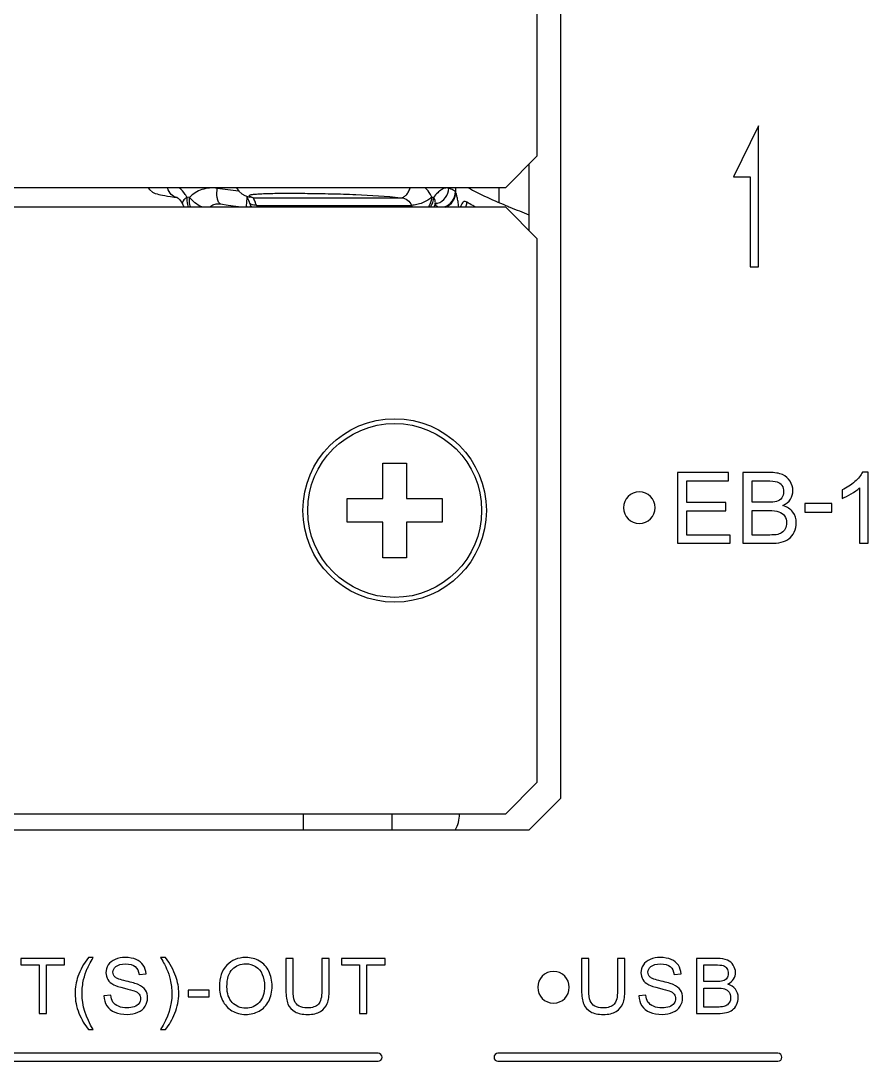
# Model space of a CAD drawing. Header units: millimetres. Extents: x 4086 to 8318, y 123 to 1549.
# Drawn here: x 7231.77 to 7258.56, y 1008.35 to 1041.25 of the extents above; entities that cross this region are included whole.
import ezdxf

# ---------------------------------------------------------------- set-up
doc = ezdxf.new("R2010")
doc.units = ezdxf.units.MM
for name, color, linetype in [('00_COMPONENTS', 7, 'Continuous'), ('20_ALL_FEATURES', 7, 'Continuous'), ('layer 3', 7, 'Continuous')]:
    doc.layers.add(name, color=color, linetype=linetype)

msp = doc.modelspace()

# ---------------------------------------------------------------- linework, layer by layer
at = {"layer": '00_COMPONENTS', "color": 7, "linetype": 'Continuous'}
for p, q in [((7243.218, 1027.264), (7243.968, 1027.264)), ((7243.218, 1026.139), (7243.218, 1027.264)), ((7243.968, 1027.264), (7243.968, 1026.139)), ((7242.093, 1026.139), (7243.218, 1026.139)), ((7242.093, 1025.389), (7242.093, 1026.139)), ((7243.968, 1026.139), (7245.093, 1026.139)), ((7245.093, 1026.139), (7245.093, 1025.389)), ((7243.218, 1025.389), (7242.093, 1025.389)), ((7243.218, 1024.264), (7243.218, 1025.389)), ((7245.093, 1025.389), (7243.968, 1025.389)), ((7243.968, 1025.389), (7243.968, 1024.264)), ((7243.968, 1024.264), (7243.218, 1024.264))]:
    msp.add_line(p, q, dxfattribs=at)
msp.add_circle((7243.593, 1025.764), 2.75, dxfattribs=at)
at = {"layer": '20_ALL_FEATURES', "color": 7, "linetype": 'Continuous'}
for p, q in [((7248.843, 1016.664), (7248.843, 1094.264)), ((7248.093, 1054.164), (7248.093, 1036.964)), ((7248.093, 1036.964), (7247.093, 1035.964)), ((7247.843, 1034.614), (7247.843, 1036.714)), ((7247.093, 1035.964), (7154.593, 1035.964)), ((7245.512, 1035.964), (7245.512, 1035.838)), ((7246.886, 1035.964), (7246.886, 1035.503)), ((7236.714, 1035.657), (7236.716, 1035.656)), ((7236.716, 1035.656), (7236.744, 1035.639)), ((7236.721, 1035.655), (7236.721, 1035.655)), ((7237.107, 1035.66), (7237.027, 1035.67)), ((7238.907, 1035.706), (7238.932, 1035.664)), ((7239, 1035.672), (7238.999, 1035.673)), ((7239.122, 1035.652), (7239, 1035.672)), ((7239.122, 1035.652), (7243.792, 1035.652)), ((7154.593, 1035.364), (7247.093, 1035.364)), ((7239.222, 1035.412), (7244.129, 1035.412)), ((7247.093, 1035.364), (7248.093, 1034.364)), ((7248.093, 1034.364), (7248.093, 1017.164)), ((7248.093, 1017.164), (7247.093, 1016.164)), ((7247.843, 1015.664), (7248.843, 1016.664)), ((7247.093, 1016.164), (7154.593, 1016.164)), ((7240.716, 1015.664), (7240.716, 1016.164)), ((7243.516, 1015.664), (7243.516, 1016.164)), ((7153.843, 1015.664), (7247.843, 1015.664))]:
    msp.add_line(p, q, dxfattribs=at)
for points in [[(7235.804, 1035.964), (7235.843, 1035.911), (7235.941, 1035.834), (7236.022, 1035.792), (7236.083, 1035.771), (7236.136, 1035.757), (7236.191, 1035.744), (7236.253, 1035.732), (7236.324, 1035.719), (7236.408, 1035.705), (7236.507, 1035.688), (7236.625, 1035.67), (7236.714, 1035.656)], [(7238.59, 1035.964), (7238.663, 1035.861), (7238.76, 1035.779), (7238.852, 1035.728)], [(7236.744, 1035.639), (7236.795, 1035.593), (7236.854, 1035.514), (7236.885, 1035.456)], [(7238.852, 1035.728), (7238.938, 1035.693), (7239, 1035.672)], [(7238.932, 1035.664), (7238.971, 1035.576), (7238.991, 1035.519)], [(7238.029, 1035.462), (7238.071, 1035.46), (7238.089, 1035.457)], [(7238.089, 1035.457), (7238.333, 1035.423), (7238.659, 1035.378), (7238.761, 1035.364)], [(7244.859, 1035.408), (7244.905, 1035.475), (7244.924, 1035.496)]]:
    msp.add_lwpolyline(points, dxfattribs=at)
msp.add_circle((7243.593, 1025.764), 2.9, dxfattribs=at)
for centre, radius, start, end in [((7258.871, 1207.734), 173.047, 263.06797, 263.29098), ((7236.769, 1035.972), 0.32, 260.2315, 261.374), ((7243.7, 1028.89), 6.863, 80.5397, 81.0563), ((7244.201, 1035.704), 0.629, 341.7213, 355.9926), ((7237.338, 1035.671), 0.502, 205.3487, 217.8667), ((7240.059, 1035.402), 1.022, 178.8192, 180.0122), ((7239.791, 1035.608), 0.602, 198.9937, 204.3183), ((7244.698, 1035.608), 0.602, 198.9937, 204.3183), ((7244.258, 1035.678), 0.565, 326.1814, 326.8316), ((7244.232, 1035.694), 0.597, 326.9099, 341.6998), ((7244.427, 1035.66), 0.499, 323.2156, 329.7363), ((7244.626, 1034.947), 0.536, 61.7909, 62.8341), ((7244.811, 1035.918), 0.461, 281.5143, 284.6371), ((7244.811, 1035.917), 0.46, 284.6372, 286.9903), ((7256.285, 1057.362), 23.794, 247.3122, 247.6504), ((7258.022, 1061.606), 28.38, 247.6649, 248.9723), ((7244.643, 1016.164), 1, 329.6397, 0)]:
    msp.add_arc(centre, radius, start, end, dxfattribs=at)
for points, knots in [([(7236.715, 1035.657), (7236.647, 1035.668), (7236.507, 1035.746), (7236.436, 1035.885), (7236.415, 1035.962)], [0, 0, 0, 0, 0.463615, 1, 1, 1, 1]), ([(7237.027, 1035.67), (7237.011, 1035.7), (7236.943, 1035.81), (7236.855, 1035.908), (7236.782, 1035.969)], [0, 0, 0, 0, 0.263534, 1, 1, 1, 1]), ([(7237.986, 1035.952), (7237.825, 1035.972), (7237.575, 1035.956), (7237.282, 1035.821), (7237.16, 1035.718), (7237.107, 1035.66)], [0, 0, 0, 0, 0.507001, 0.752904, 1, 1, 1, 1]), ([(7238.051, 1035.477), (7238.031, 1035.495), (7238.001, 1035.557), (7237.969, 1035.717), (7237.974, 1035.856), (7237.986, 1035.952)], [0, 0, 0, 0, 0.165037, 0.406397, 1, 1, 1, 1]), ([(7243.792, 1035.652), (7243.82, 1035.654), (7243.882, 1035.672), (7243.965, 1035.738), (7244.036, 1035.838), (7244.07, 1035.919), (7244.084, 1035.962)], [0, 0, 0, 0, 0.187737, 0.418158, 0.694185, 1, 1, 1, 1]), ([(7244.767, 1035.67), (7244.754, 1035.7), (7244.7, 1035.81), (7244.623, 1035.909), (7244.555, 1035.969)], [0, 0, 0, 0, 0.263639, 1, 1, 1, 1]), ([(7245.304, 1035.952), (7245.272, 1035.963), (7245.191, 1035.964), (7245.069, 1035.911), (7244.942, 1035.808), (7244.865, 1035.715), (7244.828, 1035.66)], [0, 0, 0, 0, 0.173701, 0.390204, 0.665135, 1, 1, 1, 1]), ([(7244.945, 1035.477), (7245.046, 1035.508), (7245.227, 1035.64), (7245.3, 1035.85), (7245.304, 1035.952)], [0, 0, 0, 0, 0.505631, 1, 1, 1, 1]), ([(7245.512, 1035.838), (7245.496, 1035.863), (7245.425, 1035.909), (7245.352, 1035.937), (7245.304, 1035.952)], [0, 0, 0, 0, 0.376211, 1, 1, 1, 1]), ([(7245.931, 1035.965), (7246.095, 1035.871), (7246.484, 1035.677), (7246.881, 1035.503), (7247.107, 1035.409)], [0, 0, 0, 0, 0.435549, 1, 1, 1, 1]), ([(7237.027, 1035.67), (7237.003, 1035.652), (7236.96, 1035.615), (7236.902, 1035.553), (7236.871, 1035.486), (7236.885, 1035.456)], [0, 0, 0, 0, 0.33667, 0.627834, 1, 1, 1, 1]), ([(7237.027, 1035.67), (7237.02, 1035.592), (7237.025, 1035.485), (7237.057, 1035.386), (7237.066, 1035.362)], [0, 0, 0, 0, 0.754628, 1, 1, 1, 1]), ([(7237.138, 1035.363), (7237.13, 1035.386), (7237.103, 1035.483), (7237.1, 1035.585), (7237.107, 1035.66)], [0, 0, 0, 0, 0.245883, 1, 1, 1, 1]), ([(7237.495, 1035.362), (7237.418, 1035.397), (7237.278, 1035.485), (7237.157, 1035.599), (7237.107, 1035.66)], [0, 0, 0, 0, 0.516569, 1, 1, 1, 1]), ([(7238.919, 1035.526), (7238.92, 1035.537), (7238.924, 1035.582), (7238.928, 1035.628), (7238.932, 1035.662)], [0, 0, 0, 0, 0.236128, 1, 1, 1, 1]), ([(7239.007, 1035.702), (7239.004, 1035.705), (7238.998, 1035.711), (7238.998, 1035.724), (7239.009, 1035.733), (7239.018, 1035.737), (7239.023, 1035.74)], [0, 0, 0, 0, 0.249564, 0.432041, 0.658846, 1, 1, 1, 1]), ([(7239.122, 1035.652), (7239.097, 1035.66), (7239.058, 1035.674), (7239.019, 1035.692), (7239.007, 1035.702)], [0, 0, 0, 0, 0.622647, 1, 1, 1, 1]), ([(7239.023, 1035.74), (7239.048, 1035.749), (7239.115, 1035.761), (7239.239, 1035.773), (7239.411, 1035.783), (7239.626, 1035.789), (7239.881, 1035.794), (7240.288, 1035.796), (7240.86, 1035.793), (7241.594, 1035.781), (7242.581, 1035.75), (7243.318, 1035.706), (7243.792, 1035.652)], [0, 0, 0, 0, 0.016281, 0.042592, 0.078673, 0.123922, 0.177635, 0.238866, 0.379699, 0.536953, 0.700025, 1, 1, 1, 1]), ([(7239.222, 1035.412), (7239.213, 1035.445), (7239.193, 1035.502), (7239.161, 1035.573), (7239.138, 1035.621), (7239.125, 1035.644), (7239.122, 1035.652)], [0, 0, 0, 0, 0.387488, 0.695194, 0.901901, 1, 1, 1, 1]), ([(7243.792, 1035.652), (7243.865, 1035.646), (7244.013, 1035.604), (7244.103, 1035.478), (7244.129, 1035.412)], [0, 0, 0, 0, 0.510394, 1, 1, 1, 1]), ([(7244.767, 1035.67), (7244.73, 1035.635), (7244.637, 1035.567), (7244.476, 1035.487), (7244.301, 1035.432), (7244.183, 1035.414), (7244.129, 1035.412)], [0, 0, 0, 0, 0.218238, 0.490673, 0.768335, 1, 1, 1, 1]), ([(7244.767, 1035.67), (7244.765, 1035.644), (7244.751, 1035.536), (7244.708, 1035.431), (7244.661, 1035.362)], [0, 0, 0, 0, 0.238568, 1, 1, 1, 1]), ([(7244.859, 1035.408), (7244.879, 1035.443), (7244.89, 1035.538), (7244.853, 1035.62), (7244.828, 1035.66)], [0, 0, 0, 0, 0.463488, 1, 1, 1, 1]), ([(7245.147, 1035.361), (7245.251, 1035.391), (7245.44, 1035.521), (7245.511, 1035.736), (7245.512, 1035.838)], [0, 0, 0, 0, 0.516311, 1, 1, 1, 1]), ([(7245.198, 1035.358), (7245.291, 1035.394), (7245.457, 1035.523), (7245.52, 1035.723), (7245.521, 1035.82)], [0, 0, 0, 0, 0.507635, 1, 1, 1, 1]), ([(7245.62, 1035.367), (7245.613, 1035.424), (7245.599, 1035.526), (7245.573, 1035.659), (7245.548, 1035.754), (7245.531, 1035.803), (7245.521, 1035.82)], [0, 0, 0, 0, 0.368498, 0.664426, 0.876609, 1, 1, 1, 1]), ([(7237.753, 1035.369), (7237.789, 1035.4), (7237.878, 1035.449), (7237.978, 1035.462), (7238.029, 1035.462)], [0, 0, 0, 0, 0.482946, 1, 1, 1, 1]), ([(7238.089, 1035.457), (7238.086, 1035.458), (7238.071, 1035.461), (7238.059, 1035.469), (7238.051, 1035.477)], [0, 0, 0, 0, 0.230344, 1, 1, 1, 1]), ([(7238.915, 1035.361), (7238.912, 1035.382), (7238.914, 1035.437), (7238.917, 1035.492), (7238.919, 1035.526)], [0, 0, 0, 0, 0.378876, 1, 1, 1, 1]), ([(7239.222, 1035.412), (7239.195, 1035.413), (7239.112, 1035.419), (7239.009, 1035.462), (7238.991, 1035.519)], [0, 0, 0, 0, 0.310608, 1, 1, 1, 1]), ([(7239.038, 1035.358), (7239.038, 1035.361), (7239.037, 1035.376), (7239.037, 1035.39), (7239.037, 1035.402)], [0, 0, 0, 0, 0.211489, 1, 1, 1, 1]), ([(7244.88, 1035.419), (7244.885, 1035.416), (7244.905, 1035.405), (7244.925, 1035.392), (7244.937, 1035.381)], [0, 0, 0, 0, 0.279806, 1, 1, 1, 1]), ([(7245.877, 1035.514), (7245.86, 1035.525), (7245.819, 1035.542), (7245.754, 1035.517), (7245.707, 1035.453), (7245.684, 1035.4), (7245.674, 1035.369)], [0, 0, 0, 0, 0.215294, 0.413526, 0.664597, 1, 1, 1, 1]), ([(7245.845, 1035.363), (7245.85, 1035.376), (7245.866, 1035.425), (7245.875, 1035.476), (7245.877, 1035.514)], [0, 0, 0, 0, 0.260943, 1, 1, 1, 1]), ([(7246.13, 1035.364), (7246.107, 1035.377), (7246.022, 1035.425), (7245.938, 1035.476), (7245.877, 1035.514)], [0, 0, 0, 0, 0.269021, 1, 1, 1, 1])]:
    msp.add_open_spline(points, degree=3, knots=knots, dxfattribs=at)
for points in [[(7245.521, 1035.82), (7245.518, 1035.826), (7245.515, 1035.831), (7245.512, 1035.838)], [(7238.991, 1035.519), (7239.009, 1035.463), (7239.037, 1035.409), (7239.074, 1035.362)], [(7244.937, 1035.381), (7244.943, 1035.376), (7244.95, 1035.37), (7244.955, 1035.364)]]:
    msp.add_open_spline(points, degree=3, dxfattribs=at)
at = {"layer": 'layer 3'}
for points, knots in [([(7254.834, 1033.472), (7254.834, 1033.472), (7254.834, 1036.315), (7254.834, 1036.315), (7254.834, 1036.315), (7254.834, 1036.315), (7254.301, 1036.315), (7254.301, 1036.315), (7254.301, 1036.315), (7254.301, 1036.315), (7255.094, 1037.928), (7255.094, 1037.928), (7255.094, 1037.928), (7255.094, 1037.928), (7255.094, 1036.503), (7255.094, 1036.503), (7255.094, 1036.503), (7255.094, 1036.503), (7255.094, 1036.315), (7255.094, 1036.315), (7255.094, 1036.315), (7255.094, 1036.315), (7255.094, 1033.472), (7255.094, 1033.472), (7255.094, 1033.472), (7255.094, 1033.472), (7254.834, 1033.472), (7254.834, 1033.472)], [0, 0, 0, 0, 0.125, 0.125, 0.125, 0.125, 0.25, 0.25, 0.25, 0.25, 0.375, 0.375, 0.375, 0.375, 0.5, 0.5, 0.5, 0.5, 0.625, 0.625, 0.625, 0.625, 0.75, 0.75, 0.75, 0.75, 1, 1, 1, 1]), ([(7252.53, 1024.725), (7252.53, 1024.725), (7252.53, 1026.965), (7252.53, 1026.965), (7252.53, 1026.965), (7252.53, 1026.965), (7254.148, 1026.965), (7254.148, 1026.965), (7254.148, 1026.965), (7254.148, 1026.965), (7254.148, 1026.703), (7254.148, 1026.703), (7254.148, 1026.703), (7254.148, 1026.703), (7252.827, 1026.703), (7252.827, 1026.703), (7252.827, 1026.703), (7252.827, 1026.703), (7252.827, 1026.014), (7252.827, 1026.014), (7252.827, 1026.014), (7252.827, 1026.014), (7254.064, 1026.014), (7254.064, 1026.014), (7254.064, 1026.014), (7254.064, 1026.014), (7254.064, 1025.751), (7254.064, 1025.751), (7254.064, 1025.751), (7254.064, 1025.751), (7252.827, 1025.751), (7252.827, 1025.751), (7252.827, 1025.751), (7252.827, 1025.751), (7252.827, 1024.988), (7252.827, 1024.988), (7252.827, 1024.988), (7252.827, 1024.988), (7254.201, 1024.988), (7254.201, 1024.988), (7254.201, 1024.988), (7254.201, 1024.988), (7254.201, 1024.725), (7254.201, 1024.725), (7254.201, 1024.725), (7254.201, 1024.725), (7252.53, 1024.725), (7252.53, 1024.725)], [0, 0, 0, 0, 0.076923, 0.076923, 0.076923, 0.076923, 0.153846, 0.153846, 0.153846, 0.153846, 0.230769, 0.230769, 0.230769, 0.230769, 0.307692, 0.307692, 0.307692, 0.307692, 0.384615, 0.384615, 0.384615, 0.384615, 0.461538, 0.461538, 0.461538, 0.461538, 0.538462, 0.538462, 0.538462, 0.538462, 0.615385, 0.615385, 0.615385, 0.615385, 0.692308, 0.692308, 0.692308, 0.692308, 0.769231, 0.769231, 0.769231, 0.769231, 0.846154, 0.846154, 0.846154, 0.846154, 1, 1, 1, 1]), ([(7254.599, 1024.725), (7254.599, 1024.725), (7254.599, 1026.965), (7254.599, 1026.965), (7254.599, 1026.965), (7254.599, 1026.965), (7255.439, 1026.965), (7255.439, 1026.965), (7255.439, 1026.965), (7255.61, 1026.965), (7255.748, 1026.943), (7255.851, 1026.898), (7255.851, 1026.898), (7255.955, 1026.852), (7256.036, 1026.782), (7256.094, 1026.688), (7256.094, 1026.688), (7256.153, 1026.594), (7256.182, 1026.496), (7256.182, 1026.392), (7256.182, 1026.392), (7256.182, 1026.297), (7256.156, 1026.207), (7256.104, 1026.122), (7256.104, 1026.122), (7256.053, 1026.038), (7255.975, 1025.969), (7255.87, 1025.917), (7255.87, 1025.917), (7256.005, 1025.877), (7256.11, 1025.81), (7256.182, 1025.714), (7256.182, 1025.714), (7256.255, 1025.618), (7256.292, 1025.505), (7256.292, 1025.375), (7256.292, 1025.375), (7256.292, 1025.269), (7256.269, 1025.172), (7256.225, 1025.082), (7256.225, 1025.082), (7256.181, 1024.991), (7256.126, 1024.922), (7256.061, 1024.873), (7256.061, 1024.873), (7255.995, 1024.824), (7255.914, 1024.787), (7255.815, 1024.762), (7255.815, 1024.762), (7255.717, 1024.737), (7255.596, 1024.725), (7255.453, 1024.725), (7255.453, 1024.725), (7255.453, 1024.725), (7254.599, 1024.725), (7254.599, 1024.725)], [0, 0, 0, 0, 0.066667, 0.066667, 0.066667, 0.066667, 0.133333, 0.133333, 0.133333, 0.133333, 0.2, 0.2, 0.2, 0.2, 0.266667, 0.266667, 0.266667, 0.266667, 0.333333, 0.333333, 0.333333, 0.333333, 0.4, 0.4, 0.4, 0.4, 0.466667, 0.466667, 0.466667, 0.466667, 0.533333, 0.533333, 0.533333, 0.533333, 0.6, 0.6, 0.6, 0.6, 0.666667, 0.666667, 0.666667, 0.666667, 0.733333, 0.733333, 0.733333, 0.733333, 0.8, 0.8, 0.8, 0.8, 0.866667, 0.866667, 0.866667, 0.866667, 1, 1, 1, 1]), ([(7258.564, 1024.725), (7258.564, 1024.725), (7258.288, 1024.725), (7258.288, 1024.725), (7258.288, 1024.725), (7258.288, 1024.725), (7258.288, 1026.478), (7258.288, 1026.478), (7258.288, 1026.478), (7258.222, 1026.415), (7258.135, 1026.351), (7258.028, 1026.288), (7258.028, 1026.288), (7257.92, 1026.225), (7257.823, 1026.178), (7257.738, 1026.147), (7257.738, 1026.147), (7257.738, 1026.147), (7257.738, 1026.413), (7257.738, 1026.413), (7257.738, 1026.413), (7257.892, 1026.485), (7258.026, 1026.572), (7258.141, 1026.675), (7258.141, 1026.675), (7258.257, 1026.778), (7258.339, 1026.878), (7258.386, 1026.975), (7258.386, 1026.975), (7258.386, 1026.975), (7258.564, 1026.975), (7258.564, 1026.975), (7258.564, 1026.975), (7258.564, 1026.975), (7258.564, 1024.725), (7258.564, 1024.725)], [0, 0, 0, 0, 0.1, 0.1, 0.1, 0.1, 0.2, 0.2, 0.2, 0.2, 0.3, 0.3, 0.3, 0.3, 0.4, 0.4, 0.4, 0.4, 0.5, 0.5, 0.5, 0.5, 0.6, 0.6, 0.6, 0.6, 0.7, 0.7, 0.7, 0.7, 0.8, 0.8, 0.8, 0.8, 1, 1, 1, 1]), ([(7254.896, 1026.024), (7254.896, 1026.024), (7255.38, 1026.024), (7255.38, 1026.024), (7255.38, 1026.024), (7255.512, 1026.024), (7255.606, 1026.032), (7255.663, 1026.05), (7255.663, 1026.05), (7255.739, 1026.072), (7255.796, 1026.11), (7255.834, 1026.162), (7255.834, 1026.162), (7255.872, 1026.214), (7255.891, 1026.279), (7255.891, 1026.358), (7255.891, 1026.358), (7255.891, 1026.432), (7255.873, 1026.498), (7255.837, 1026.555), (7255.837, 1026.555), (7255.802, 1026.611), (7255.751, 1026.65), (7255.685, 1026.671), (7255.685, 1026.671), (7255.618, 1026.692), (7255.505, 1026.703), (7255.344, 1026.703), (7255.344, 1026.703), (7255.344, 1026.703), (7254.896, 1026.703), (7254.896, 1026.703), (7254.896, 1026.703), (7254.896, 1026.703), (7254.896, 1026.024), (7254.896, 1026.024)], [0, 0, 0, 0, 0.1, 0.1, 0.1, 0.1, 0.2, 0.2, 0.2, 0.2, 0.3, 0.3, 0.3, 0.3, 0.4, 0.4, 0.4, 0.4, 0.5, 0.5, 0.5, 0.5, 0.6, 0.6, 0.6, 0.6, 0.7, 0.7, 0.7, 0.7, 0.8, 0.8, 0.8, 0.8, 1, 1, 1, 1]), ([(7254.896, 1024.988), (7254.896, 1024.988), (7255.454, 1024.988), (7255.454, 1024.988), (7255.454, 1024.988), (7255.55, 1024.988), (7255.617, 1024.991), (7255.656, 1024.999), (7255.656, 1024.999), (7255.724, 1025.011), (7255.782, 1025.031), (7255.828, 1025.06), (7255.828, 1025.06), (7255.873, 1025.088), (7255.911, 1025.13), (7255.941, 1025.185), (7255.941, 1025.185), (7255.97, 1025.24), (7255.985, 1025.303), (7255.985, 1025.374), (7255.985, 1025.374), (7255.985, 1025.458), (7255.964, 1025.531), (7255.92, 1025.593), (7255.92, 1025.593), (7255.878, 1025.655), (7255.818, 1025.698), (7255.742, 1025.723), (7255.742, 1025.723), (7255.666, 1025.748), (7255.557, 1025.761), (7255.414, 1025.761), (7255.414, 1025.761), (7255.414, 1025.761), (7254.896, 1025.761), (7254.896, 1025.761), (7254.896, 1025.761), (7254.896, 1025.761), (7254.896, 1024.988), (7254.896, 1024.988)], [0, 0, 0, 0, 0.090909, 0.090909, 0.090909, 0.090909, 0.181818, 0.181818, 0.181818, 0.181818, 0.272727, 0.272727, 0.272727, 0.272727, 0.363636, 0.363636, 0.363636, 0.363636, 0.454545, 0.454545, 0.454545, 0.454545, 0.545455, 0.545455, 0.545455, 0.545455, 0.636364, 0.636364, 0.636364, 0.636364, 0.727273, 0.727273, 0.727273, 0.727273, 0.818182, 0.818182, 0.818182, 0.818182, 1, 1, 1, 1]), ([(7256.566, 1025.709), (7256.566, 1025.709), (7256.566, 1025.984), (7256.566, 1025.984), (7256.566, 1025.984), (7256.566, 1025.984), (7257.417, 1025.984), (7257.417, 1025.984), (7257.417, 1025.984), (7257.417, 1025.984), (7257.417, 1025.709), (7257.417, 1025.709), (7257.417, 1025.709), (7257.417, 1025.709), (7256.566, 1025.709), (7256.566, 1025.709)], [0, 0, 0, 0, 0.2, 0.2, 0.2, 0.2, 0.4, 0.4, 0.4, 0.4, 0.6, 0.6, 0.6, 0.6, 1, 1, 1, 1]), ([(7232.351, 1009.858), (7232.351, 1009.858), (7232.351, 1011.395), (7232.351, 1011.395), (7232.351, 1011.395), (7232.351, 1011.395), (7231.777, 1011.395), (7231.777, 1011.395), (7231.777, 1011.395), (7231.777, 1011.395), (7231.777, 1011.599), (7231.777, 1011.599), (7231.777, 1011.599), (7231.777, 1011.599), (7233.156, 1011.599), (7233.156, 1011.599), (7233.156, 1011.599), (7233.156, 1011.599), (7233.156, 1011.395), (7233.156, 1011.395), (7233.156, 1011.395), (7233.156, 1011.395), (7232.582, 1011.395), (7232.582, 1011.395), (7232.582, 1011.395), (7232.582, 1011.395), (7232.582, 1009.858), (7232.582, 1009.858), (7232.582, 1009.858), (7232.582, 1009.858), (7232.351, 1009.858), (7232.351, 1009.858)], [0, 0, 0, 0, 0.111111, 0.111111, 0.111111, 0.111111, 0.222222, 0.222222, 0.222222, 0.222222, 0.333333, 0.333333, 0.333333, 0.333333, 0.444444, 0.444444, 0.444444, 0.444444, 0.555556, 0.555556, 0.555556, 0.555556, 0.666667, 0.666667, 0.666667, 0.666667, 0.777778, 0.777778, 0.777778, 0.777778, 1, 1, 1, 1]), ([(7233.911, 1009.347), (7233.794, 1009.496), (7233.694, 1009.669), (7233.613, 1009.869), (7233.613, 1009.869), (7233.531, 1010.068), (7233.491, 1010.275), (7233.491, 1010.489), (7233.491, 1010.489), (7233.491, 1010.677), (7233.521, 1010.858), (7233.582, 1011.03), (7233.582, 1011.03), (7233.653, 1011.23), (7233.763, 1011.43), (7233.911, 1011.628), (7233.911, 1011.628), (7233.911, 1011.628), (7234.065, 1011.628), (7234.065, 1011.628), (7234.065, 1011.628), (7233.969, 1011.464), (7233.905, 1011.346), (7233.875, 1011.276), (7233.875, 1011.276), (7233.826, 1011.167), (7233.788, 1011.053), (7233.761, 1010.934), (7233.761, 1010.934), (7233.727, 1010.786), (7233.71, 1010.637), (7233.71, 1010.488), (7233.71, 1010.488), (7233.71, 1010.107), (7233.828, 1009.727), (7234.065, 1009.347), (7234.065, 1009.347), (7234.065, 1009.347), (7233.911, 1009.347), (7233.911, 1009.347)], [0, 0, 0, 0, 0.090909, 0.090909, 0.090909, 0.090909, 0.181818, 0.181818, 0.181818, 0.181818, 0.272727, 0.272727, 0.272727, 0.272727, 0.363636, 0.363636, 0.363636, 0.363636, 0.454545, 0.454545, 0.454545, 0.454545, 0.545455, 0.545455, 0.545455, 0.545455, 0.636364, 0.636364, 0.636364, 0.636364, 0.727273, 0.727273, 0.727273, 0.727273, 0.818182, 0.818182, 0.818182, 0.818182, 1, 1, 1, 1]), ([(7234.399, 1010.417), (7234.399, 1010.417), (7234.616, 1010.436), (7234.616, 1010.436), (7234.616, 1010.436), (7234.626, 1010.349), (7234.65, 1010.277), (7234.688, 1010.221), (7234.688, 1010.221), (7234.725, 1010.165), (7234.784, 1010.119), (7234.863, 1010.085), (7234.863, 1010.085), (7234.942, 1010.05), (7235.031, 1010.033), (7235.13, 1010.033), (7235.13, 1010.033), (7235.218, 1010.033), (7235.295, 1010.046), (7235.363, 1010.072), (7235.363, 1010.072), (7235.43, 1010.098), (7235.48, 1010.134), (7235.513, 1010.18), (7235.513, 1010.18), (7235.545, 1010.226), (7235.562, 1010.276), (7235.562, 1010.329), (7235.562, 1010.329), (7235.562, 1010.384), (7235.546, 1010.431), (7235.515, 1010.472), (7235.515, 1010.472), (7235.483, 1010.513), (7235.431, 1010.547), (7235.358, 1010.575), (7235.358, 1010.575), (7235.311, 1010.593), (7235.208, 1010.621), (7235.048, 1010.659), (7235.048, 1010.659), (7234.887, 1010.698), (7234.776, 1010.734), (7234.711, 1010.768), (7234.711, 1010.768), (7234.628, 1010.812), (7234.567, 1010.866), (7234.526, 1010.931), (7234.526, 1010.931), (7234.485, 1010.995), (7234.465, 1011.068), (7234.465, 1011.148), (7234.465, 1011.148), (7234.465, 1011.236), (7234.49, 1011.318), (7234.54, 1011.394), (7234.54, 1011.394), (7234.59, 1011.471), (7234.662, 1011.529), (7234.759, 1011.569), (7234.759, 1011.569), (7234.854, 1011.608), (7234.961, 1011.628), (7235.078, 1011.628), (7235.078, 1011.628), (7235.207, 1011.628), (7235.321, 1011.608), (7235.419, 1011.566), (7235.419, 1011.566), (7235.518, 1011.525), (7235.594, 1011.463), (7235.647, 1011.382), (7235.647, 1011.382), (7235.7, 1011.302), (7235.728, 1011.21), (7235.732, 1011.108), (7235.732, 1011.108), (7235.732, 1011.108), (7235.511, 1011.091), (7235.511, 1011.091), (7235.511, 1011.091), (7235.499, 1011.201), (7235.459, 1011.284), (7235.391, 1011.34), (7235.391, 1011.34), (7235.322, 1011.396), (7235.221, 1011.424), (7235.087, 1011.424), (7235.087, 1011.424), (7234.947, 1011.424), (7234.846, 1011.398), (7234.782, 1011.347), (7234.782, 1011.347), (7234.718, 1011.296), (7234.686, 1011.235), (7234.686, 1011.163), (7234.686, 1011.163), (7234.686, 1011.1), (7234.709, 1011.049), (7234.754, 1011.008), (7234.754, 1011.008), (7234.799, 1010.968), (7234.914, 1010.926), (7235.101, 1010.884), (7235.101, 1010.884), (7235.289, 1010.841), (7235.417, 1010.805), (7235.487, 1010.773), (7235.487, 1010.773), (7235.588, 1010.726), (7235.663, 1010.668), (7235.711, 1010.596), (7235.711, 1010.596), (7235.759, 1010.524), (7235.783, 1010.442), (7235.783, 1010.349), (7235.783, 1010.349), (7235.783, 1010.256), (7235.757, 1010.169), (7235.704, 1010.087), (7235.704, 1010.087), (7235.651, 1010.006), (7235.575, 1009.942), (7235.476, 1009.896), (7235.476, 1009.896), (7235.376, 1009.851), (7235.265, 1009.828), (7235.14, 1009.828), (7235.14, 1009.828), (7234.983, 1009.828), (7234.851, 1009.851), (7234.745, 1009.897), (7234.745, 1009.897), (7234.639, 1009.943), (7234.555, 1010.012), (7234.495, 1010.104), (7234.495, 1010.104), (7234.434, 1010.196), (7234.403, 1010.301), (7234.399, 1010.417)], [0, 0, 0, 0, 0.027778, 0.027778, 0.027778, 0.027778, 0.055556, 0.055556, 0.055556, 0.055556, 0.083333, 0.083333, 0.083333, 0.083333, 0.111111, 0.111111, 0.111111, 0.111111, 0.138889, 0.138889, 0.138889, 0.138889, 0.166667, 0.166667, 0.166667, 0.166667, 0.194444, 0.194444, 0.194444, 0.194444, 0.222222, 0.222222, 0.222222, 0.222222, 0.25, 0.25, 0.25, 0.25, 0.277778, 0.277778, 0.277778, 0.277778, 0.305556, 0.305556, 0.305556, 0.305556, 0.333333, 0.333333, 0.333333, 0.333333, 0.361111, 0.361111, 0.361111, 0.361111, 0.388889, 0.388889, 0.388889, 0.388889, 0.416667, 0.416667, 0.416667, 0.416667, 0.444444, 0.444444, 0.444444, 0.444444, 0.472222, 0.472222, 0.472222, 0.472222, 0.5, 0.5, 0.5, 0.5, 0.527778, 0.527778, 0.527778, 0.527778, 0.555556, 0.555556, 0.555556, 0.555556, 0.583333, 0.583333, 0.583333, 0.583333, 0.611111, 0.611111, 0.611111, 0.611111, 0.638889, 0.638889, 0.638889, 0.638889, 0.666667, 0.666667, 0.666667, 0.666667, 0.694444, 0.694444, 0.694444, 0.694444, 0.722222, 0.722222, 0.722222, 0.722222, 0.75, 0.75, 0.75, 0.75, 0.777778, 0.777778, 0.777778, 0.777778, 0.805556, 0.805556, 0.805556, 0.805556, 0.833333, 0.833333, 0.833333, 0.833333, 0.861111, 0.861111, 0.861111, 0.861111, 0.888889, 0.888889, 0.888889, 0.888889, 0.916667, 0.916667, 0.916667, 0.916667, 0.944444, 0.944444, 0.944444, 0.944444, 1, 1, 1, 1]), ([(7236.347, 1009.347), (7236.347, 1009.347), (7236.193, 1009.347), (7236.193, 1009.347), (7236.193, 1009.347), (7236.43, 1009.727), (7236.549, 1010.107), (7236.549, 1010.488), (7236.549, 1010.488), (7236.549, 1010.636), (7236.532, 1010.784), (7236.497, 1010.93), (7236.497, 1010.93), (7236.471, 1011.049), (7236.433, 1011.163), (7236.385, 1011.272), (7236.385, 1011.272), (7236.354, 1011.343), (7236.29, 1011.462), (7236.193, 1011.628), (7236.193, 1011.628), (7236.193, 1011.628), (7236.347, 1011.628), (7236.347, 1011.628), (7236.347, 1011.628), (7236.495, 1011.43), (7236.605, 1011.23), (7236.676, 1011.03), (7236.676, 1011.03), (7236.737, 1010.858), (7236.767, 1010.677), (7236.767, 1010.489), (7236.767, 1010.489), (7236.767, 1010.275), (7236.727, 1010.068), (7236.645, 1009.869), (7236.645, 1009.869), (7236.563, 1009.669), (7236.464, 1009.496), (7236.347, 1009.347)], [0, 0, 0, 0, 0.090909, 0.090909, 0.090909, 0.090909, 0.181818, 0.181818, 0.181818, 0.181818, 0.272727, 0.272727, 0.272727, 0.272727, 0.363636, 0.363636, 0.363636, 0.363636, 0.454545, 0.454545, 0.454545, 0.454545, 0.545455, 0.545455, 0.545455, 0.545455, 0.636364, 0.636364, 0.636364, 0.636364, 0.727273, 0.727273, 0.727273, 0.727273, 0.818182, 0.818182, 0.818182, 0.818182, 1, 1, 1, 1]), ([(7238.052, 1010.705), (7238.052, 1010.994), (7238.13, 1011.22), (7238.285, 1011.383), (7238.285, 1011.383), (7238.441, 1011.547), (7238.641, 1011.628), (7238.887, 1011.628), (7238.887, 1011.628), (7239.047, 1011.628), (7239.192, 1011.59), (7239.322, 1011.513), (7239.322, 1011.513), (7239.45, 1011.437), (7239.549, 1011.33), (7239.617, 1011.192), (7239.617, 1011.192), (7239.684, 1011.055), (7239.718, 1010.899), (7239.718, 1010.726), (7239.718, 1010.726), (7239.718, 1010.549), (7239.683, 1010.391), (7239.611, 1010.252), (7239.611, 1010.252), (7239.54, 1010.113), (7239.439, 1010.007), (7239.309, 1009.936), (7239.309, 1009.936), (7239.178, 1009.864), (7239.037, 1009.828), (7238.885, 1009.828), (7238.885, 1009.828), (7238.721, 1009.828), (7238.575, 1009.868), (7238.445, 1009.947), (7238.445, 1009.947), (7238.317, 1010.026), (7238.218, 1010.134), (7238.152, 1010.271), (7238.152, 1010.271), (7238.085, 1010.408), (7238.052, 1010.552), (7238.052, 1010.705)], [0, 0, 0, 0, 0.083333, 0.083333, 0.083333, 0.083333, 0.166667, 0.166667, 0.166667, 0.166667, 0.25, 0.25, 0.25, 0.25, 0.333333, 0.333333, 0.333333, 0.333333, 0.416667, 0.416667, 0.416667, 0.416667, 0.5, 0.5, 0.5, 0.5, 0.583333, 0.583333, 0.583333, 0.583333, 0.666667, 0.666667, 0.666667, 0.666667, 0.75, 0.75, 0.75, 0.75, 0.833333, 0.833333, 0.833333, 0.833333, 1, 1, 1, 1]), ([(7241.291, 1011.599), (7241.291, 1011.599), (7241.522, 1011.599), (7241.522, 1011.599), (7241.522, 1011.599), (7241.522, 1011.599), (7241.522, 1010.593), (7241.522, 1010.593), (7241.522, 1010.593), (7241.522, 1010.418), (7241.502, 1010.279), (7241.463, 1010.176), (7241.463, 1010.176), (7241.423, 1010.074), (7241.352, 1009.99), (7241.249, 1009.925), (7241.249, 1009.925), (7241.145, 1009.861), (7241.01, 1009.828), (7240.842, 1009.828), (7240.842, 1009.828), (7240.68, 1009.828), (7240.546, 1009.856), (7240.443, 1009.913), (7240.443, 1009.913), (7240.339, 1009.969), (7240.265, 1010.05), (7240.221, 1010.157), (7240.221, 1010.157), (7240.177, 1010.263), (7240.155, 1010.409), (7240.155, 1010.593), (7240.155, 1010.593), (7240.155, 1010.593), (7240.155, 1011.599), (7240.155, 1011.599), (7240.155, 1011.599), (7240.155, 1011.599), (7240.386, 1011.599), (7240.386, 1011.599), (7240.386, 1011.599), (7240.386, 1011.599), (7240.386, 1010.594), (7240.386, 1010.594), (7240.386, 1010.594), (7240.386, 1010.443), (7240.4, 1010.331), (7240.428, 1010.259), (7240.428, 1010.259), (7240.456, 1010.188), (7240.504, 1010.132), (7240.572, 1010.093), (7240.572, 1010.093), (7240.64, 1010.055), (7240.724, 1010.035), (7240.823, 1010.035), (7240.823, 1010.035), (7240.991, 1010.035), (7241.112, 1010.074), (7241.183, 1010.15), (7241.183, 1010.15), (7241.255, 1010.227), (7241.291, 1010.375), (7241.291, 1010.594), (7241.291, 1010.594), (7241.291, 1010.594), (7241.291, 1011.599), (7241.291, 1011.599)], [0, 0, 0, 0, 0.055556, 0.055556, 0.055556, 0.055556, 0.111111, 0.111111, 0.111111, 0.111111, 0.166667, 0.166667, 0.166667, 0.166667, 0.222222, 0.222222, 0.222222, 0.222222, 0.277778, 0.277778, 0.277778, 0.277778, 0.333333, 0.333333, 0.333333, 0.333333, 0.388889, 0.388889, 0.388889, 0.388889, 0.444444, 0.444444, 0.444444, 0.444444, 0.5, 0.5, 0.5, 0.5, 0.555556, 0.555556, 0.555556, 0.555556, 0.611111, 0.611111, 0.611111, 0.611111, 0.666667, 0.666667, 0.666667, 0.666667, 0.722222, 0.722222, 0.722222, 0.722222, 0.777778, 0.777778, 0.777778, 0.777778, 0.833333, 0.833333, 0.833333, 0.833333, 0.888889, 0.888889, 0.888889, 0.888889, 1, 1, 1, 1]), ([(7242.484, 1009.858), (7242.484, 1009.858), (7242.484, 1011.395), (7242.484, 1011.395), (7242.484, 1011.395), (7242.484, 1011.395), (7241.91, 1011.395), (7241.91, 1011.395), (7241.91, 1011.395), (7241.91, 1011.395), (7241.91, 1011.599), (7241.91, 1011.599), (7241.91, 1011.599), (7241.91, 1011.599), (7243.29, 1011.599), (7243.29, 1011.599), (7243.29, 1011.599), (7243.29, 1011.599), (7243.29, 1011.395), (7243.29, 1011.395), (7243.29, 1011.395), (7243.29, 1011.395), (7242.716, 1011.395), (7242.716, 1011.395), (7242.716, 1011.395), (7242.716, 1011.395), (7242.716, 1009.858), (7242.716, 1009.858), (7242.716, 1009.858), (7242.716, 1009.858), (7242.484, 1009.858), (7242.484, 1009.858)], [0, 0, 0, 0, 0.111111, 0.111111, 0.111111, 0.111111, 0.222222, 0.222222, 0.222222, 0.222222, 0.333333, 0.333333, 0.333333, 0.333333, 0.444444, 0.444444, 0.444444, 0.444444, 0.555556, 0.555556, 0.555556, 0.555556, 0.666667, 0.666667, 0.666667, 0.666667, 0.777778, 0.777778, 0.777778, 0.777778, 1, 1, 1, 1]), ([(7250.639, 1011.599), (7250.639, 1011.599), (7250.87, 1011.599), (7250.87, 1011.599), (7250.87, 1011.599), (7250.87, 1011.599), (7250.87, 1010.593), (7250.87, 1010.593), (7250.87, 1010.593), (7250.87, 1010.418), (7250.85, 1010.279), (7250.811, 1010.176), (7250.811, 1010.176), (7250.771, 1010.074), (7250.699, 1009.99), (7250.596, 1009.925), (7250.596, 1009.925), (7250.493, 1009.861), (7250.358, 1009.828), (7250.19, 1009.828), (7250.19, 1009.828), (7250.028, 1009.828), (7249.894, 1009.856), (7249.791, 1009.913), (7249.791, 1009.913), (7249.687, 1009.969), (7249.613, 1010.05), (7249.569, 1010.157), (7249.569, 1010.157), (7249.525, 1010.263), (7249.503, 1010.409), (7249.503, 1010.593), (7249.503, 1010.593), (7249.503, 1010.593), (7249.503, 1011.599), (7249.503, 1011.599), (7249.503, 1011.599), (7249.503, 1011.599), (7249.734, 1011.599), (7249.734, 1011.599), (7249.734, 1011.599), (7249.734, 1011.599), (7249.734, 1010.594), (7249.734, 1010.594), (7249.734, 1010.594), (7249.734, 1010.443), (7249.748, 1010.331), (7249.776, 1010.259), (7249.776, 1010.259), (7249.804, 1010.188), (7249.852, 1010.132), (7249.92, 1010.093), (7249.92, 1010.093), (7249.988, 1010.055), (7250.072, 1010.035), (7250.17, 1010.035), (7250.17, 1010.035), (7250.339, 1010.035), (7250.459, 1010.074), (7250.531, 1010.15), (7250.531, 1010.15), (7250.603, 1010.227), (7250.639, 1010.375), (7250.639, 1010.594), (7250.639, 1010.594), (7250.639, 1010.594), (7250.639, 1011.599), (7250.639, 1011.599)], [0, 0, 0, 0, 0.055556, 0.055556, 0.055556, 0.055556, 0.111111, 0.111111, 0.111111, 0.111111, 0.166667, 0.166667, 0.166667, 0.166667, 0.222222, 0.222222, 0.222222, 0.222222, 0.277778, 0.277778, 0.277778, 0.277778, 0.333333, 0.333333, 0.333333, 0.333333, 0.388889, 0.388889, 0.388889, 0.388889, 0.444444, 0.444444, 0.444444, 0.444444, 0.5, 0.5, 0.5, 0.5, 0.555556, 0.555556, 0.555556, 0.555556, 0.611111, 0.611111, 0.611111, 0.611111, 0.666667, 0.666667, 0.666667, 0.666667, 0.722222, 0.722222, 0.722222, 0.722222, 0.777778, 0.777778, 0.777778, 0.777778, 0.833333, 0.833333, 0.833333, 0.833333, 0.888889, 0.888889, 0.888889, 0.888889, 1, 1, 1, 1]), ([(7251.314, 1010.417), (7251.314, 1010.417), (7251.531, 1010.436), (7251.531, 1010.436), (7251.531, 1010.436), (7251.541, 1010.349), (7251.565, 1010.277), (7251.602, 1010.221), (7251.602, 1010.221), (7251.64, 1010.165), (7251.699, 1010.119), (7251.778, 1010.085), (7251.778, 1010.085), (7251.857, 1010.05), (7251.946, 1010.033), (7252.045, 1010.033), (7252.045, 1010.033), (7252.133, 1010.033), (7252.21, 1010.046), (7252.277, 1010.072), (7252.277, 1010.072), (7252.345, 1010.098), (7252.395, 1010.134), (7252.427, 1010.18), (7252.427, 1010.18), (7252.46, 1010.226), (7252.477, 1010.276), (7252.477, 1010.329), (7252.477, 1010.329), (7252.477, 1010.384), (7252.461, 1010.431), (7252.429, 1010.472), (7252.429, 1010.472), (7252.398, 1010.513), (7252.346, 1010.547), (7252.273, 1010.575), (7252.273, 1010.575), (7252.226, 1010.593), (7252.123, 1010.621), (7251.962, 1010.659), (7251.962, 1010.659), (7251.802, 1010.698), (7251.69, 1010.734), (7251.626, 1010.768), (7251.626, 1010.768), (7251.543, 1010.812), (7251.482, 1010.866), (7251.441, 1010.931), (7251.441, 1010.931), (7251.4, 1010.995), (7251.38, 1011.068), (7251.38, 1011.148), (7251.38, 1011.148), (7251.38, 1011.236), (7251.405, 1011.318), (7251.455, 1011.394), (7251.455, 1011.394), (7251.505, 1011.471), (7251.577, 1011.529), (7251.673, 1011.569), (7251.673, 1011.569), (7251.769, 1011.608), (7251.876, 1011.628), (7251.993, 1011.628), (7251.993, 1011.628), (7252.122, 1011.628), (7252.236, 1011.608), (7252.334, 1011.566), (7252.334, 1011.566), (7252.433, 1011.525), (7252.509, 1011.463), (7252.562, 1011.382), (7252.562, 1011.382), (7252.615, 1011.302), (7252.643, 1011.21), (7252.647, 1011.108), (7252.647, 1011.108), (7252.647, 1011.108), (7252.426, 1011.091), (7252.426, 1011.091), (7252.426, 1011.091), (7252.414, 1011.201), (7252.374, 1011.284), (7252.305, 1011.34), (7252.305, 1011.34), (7252.237, 1011.396), (7252.136, 1011.424), (7252.002, 1011.424), (7252.002, 1011.424), (7251.862, 1011.424), (7251.761, 1011.398), (7251.697, 1011.347), (7251.697, 1011.347), (7251.633, 1011.296), (7251.601, 1011.235), (7251.601, 1011.163), (7251.601, 1011.163), (7251.601, 1011.1), (7251.624, 1011.049), (7251.669, 1011.008), (7251.669, 1011.008), (7251.714, 1010.968), (7251.829, 1010.926), (7252.016, 1010.884), (7252.016, 1010.884), (7252.204, 1010.841), (7252.332, 1010.805), (7252.402, 1010.773), (7252.402, 1010.773), (7252.503, 1010.726), (7252.578, 1010.668), (7252.626, 1010.596), (7252.626, 1010.596), (7252.674, 1010.524), (7252.698, 1010.442), (7252.698, 1010.349), (7252.698, 1010.349), (7252.698, 1010.256), (7252.672, 1010.169), (7252.619, 1010.087), (7252.619, 1010.087), (7252.566, 1010.006), (7252.49, 1009.942), (7252.391, 1009.896), (7252.391, 1009.896), (7252.291, 1009.851), (7252.18, 1009.828), (7252.055, 1009.828), (7252.055, 1009.828), (7251.898, 1009.828), (7251.766, 1009.851), (7251.66, 1009.897), (7251.66, 1009.897), (7251.553, 1009.943), (7251.47, 1010.012), (7251.41, 1010.104), (7251.41, 1010.104), (7251.349, 1010.196), (7251.317, 1010.301), (7251.314, 1010.417)], [0, 0, 0, 0, 0.027778, 0.027778, 0.027778, 0.027778, 0.055556, 0.055556, 0.055556, 0.055556, 0.083333, 0.083333, 0.083333, 0.083333, 0.111111, 0.111111, 0.111111, 0.111111, 0.138889, 0.138889, 0.138889, 0.138889, 0.166667, 0.166667, 0.166667, 0.166667, 0.194444, 0.194444, 0.194444, 0.194444, 0.222222, 0.222222, 0.222222, 0.222222, 0.25, 0.25, 0.25, 0.25, 0.277778, 0.277778, 0.277778, 0.277778, 0.305556, 0.305556, 0.305556, 0.305556, 0.333333, 0.333333, 0.333333, 0.333333, 0.361111, 0.361111, 0.361111, 0.361111, 0.388889, 0.388889, 0.388889, 0.388889, 0.416667, 0.416667, 0.416667, 0.416667, 0.444444, 0.444444, 0.444444, 0.444444, 0.472222, 0.472222, 0.472222, 0.472222, 0.5, 0.5, 0.5, 0.5, 0.527778, 0.527778, 0.527778, 0.527778, 0.555556, 0.555556, 0.555556, 0.555556, 0.583333, 0.583333, 0.583333, 0.583333, 0.611111, 0.611111, 0.611111, 0.611111, 0.638889, 0.638889, 0.638889, 0.638889, 0.666667, 0.666667, 0.666667, 0.666667, 0.694444, 0.694444, 0.694444, 0.694444, 0.722222, 0.722222, 0.722222, 0.722222, 0.75, 0.75, 0.75, 0.75, 0.777778, 0.777778, 0.777778, 0.777778, 0.805556, 0.805556, 0.805556, 0.805556, 0.833333, 0.833333, 0.833333, 0.833333, 0.861111, 0.861111, 0.861111, 0.861111, 0.888889, 0.888889, 0.888889, 0.888889, 0.916667, 0.916667, 0.916667, 0.916667, 0.944444, 0.944444, 0.944444, 0.944444, 1, 1, 1, 1]), ([(7253.138, 1009.858), (7253.138, 1009.858), (7253.138, 1011.599), (7253.138, 1011.599), (7253.138, 1011.599), (7253.138, 1011.599), (7253.791, 1011.599), (7253.791, 1011.599), (7253.791, 1011.599), (7253.924, 1011.599), (7254.031, 1011.582), (7254.111, 1011.546), (7254.111, 1011.546), (7254.192, 1011.511), (7254.254, 1011.457), (7254.3, 1011.383), (7254.3, 1011.383), (7254.346, 1011.311), (7254.368, 1011.234), (7254.368, 1011.154), (7254.368, 1011.154), (7254.368, 1011.079), (7254.348, 1011.009), (7254.308, 1010.944), (7254.308, 1010.944), (7254.268, 1010.878), (7254.207, 1010.825), (7254.126, 1010.784), (7254.126, 1010.784), (7254.231, 1010.753), (7254.312, 1010.701), (7254.368, 1010.626), (7254.368, 1010.626), (7254.425, 1010.552), (7254.454, 1010.464), (7254.454, 1010.363), (7254.454, 1010.363), (7254.454, 1010.281), (7254.436, 1010.205), (7254.402, 1010.135), (7254.402, 1010.135), (7254.367, 1010.065), (7254.325, 1010.011), (7254.274, 1009.973), (7254.274, 1009.973), (7254.223, 1009.935), (7254.16, 1009.906), (7254.083, 1009.887), (7254.083, 1009.887), (7254.007, 1009.867), (7253.913, 1009.858), (7253.802, 1009.858), (7253.802, 1009.858), (7253.802, 1009.858), (7253.138, 1009.858), (7253.138, 1009.858)], [0, 0, 0, 0, 0.066667, 0.066667, 0.066667, 0.066667, 0.133333, 0.133333, 0.133333, 0.133333, 0.2, 0.2, 0.2, 0.2, 0.266667, 0.266667, 0.266667, 0.266667, 0.333333, 0.333333, 0.333333, 0.333333, 0.4, 0.4, 0.4, 0.4, 0.466667, 0.466667, 0.466667, 0.466667, 0.533333, 0.533333, 0.533333, 0.533333, 0.6, 0.6, 0.6, 0.6, 0.666667, 0.666667, 0.666667, 0.666667, 0.733333, 0.733333, 0.733333, 0.733333, 0.8, 0.8, 0.8, 0.8, 0.866667, 0.866667, 0.866667, 0.866667, 1, 1, 1, 1]), ([(7238.291, 1010.701), (7238.291, 1010.492), (7238.347, 1010.327), (7238.46, 1010.206), (7238.46, 1010.206), (7238.572, 1010.086), (7238.714, 1010.025), (7238.884, 1010.025), (7238.884, 1010.025), (7239.058, 1010.025), (7239.2, 1010.086), (7239.312, 1010.208), (7239.312, 1010.208), (7239.424, 1010.329), (7239.48, 1010.502), (7239.48, 1010.726), (7239.48, 1010.726), (7239.48, 1010.867), (7239.456, 1010.991), (7239.408, 1011.096), (7239.408, 1011.096), (7239.36, 1011.202), (7239.29, 1011.284), (7239.198, 1011.342), (7239.198, 1011.342), (7239.106, 1011.4), (7239.002, 1011.429), (7238.888, 1011.429), (7238.888, 1011.429), (7238.725, 1011.429), (7238.584, 1011.373), (7238.467, 1011.261), (7238.467, 1011.261), (7238.349, 1011.149), (7238.291, 1010.963), (7238.291, 1010.701)], [0, 0, 0, 0, 0.1, 0.1, 0.1, 0.1, 0.2, 0.2, 0.2, 0.2, 0.3, 0.3, 0.3, 0.3, 0.4, 0.4, 0.4, 0.4, 0.5, 0.5, 0.5, 0.5, 0.6, 0.6, 0.6, 0.6, 0.7, 0.7, 0.7, 0.7, 0.8, 0.8, 0.8, 0.8, 1, 1, 1, 1]), ([(7253.369, 1010.867), (7253.369, 1010.867), (7253.745, 1010.867), (7253.745, 1010.867), (7253.745, 1010.867), (7253.847, 1010.867), (7253.921, 1010.874), (7253.965, 1010.887), (7253.965, 1010.887), (7254.024, 1010.905), (7254.068, 1010.934), (7254.098, 1010.974), (7254.098, 1010.974), (7254.127, 1011.015), (7254.142, 1011.066), (7254.142, 1011.127), (7254.142, 1011.127), (7254.142, 1011.185), (7254.128, 1011.236), (7254.1, 1011.28), (7254.1, 1011.28), (7254.073, 1011.324), (7254.033, 1011.354), (7253.982, 1011.371), (7253.982, 1011.371), (7253.93, 1011.387), (7253.842, 1011.395), (7253.717, 1011.395), (7253.717, 1011.395), (7253.717, 1011.395), (7253.369, 1011.395), (7253.369, 1011.395), (7253.369, 1011.395), (7253.369, 1011.395), (7253.369, 1010.867), (7253.369, 1010.867)], [0, 0, 0, 0, 0.1, 0.1, 0.1, 0.1, 0.2, 0.2, 0.2, 0.2, 0.3, 0.3, 0.3, 0.3, 0.4, 0.4, 0.4, 0.4, 0.5, 0.5, 0.5, 0.5, 0.6, 0.6, 0.6, 0.6, 0.7, 0.7, 0.7, 0.7, 0.8, 0.8, 0.8, 0.8, 1, 1, 1, 1]), ([(7253.369, 1010.062), (7253.369, 1010.062), (7253.802, 1010.062), (7253.802, 1010.062), (7253.802, 1010.062), (7253.877, 1010.062), (7253.929, 1010.065), (7253.96, 1010.07), (7253.96, 1010.07), (7254.012, 1010.08), (7254.057, 1010.096), (7254.093, 1010.118), (7254.093, 1010.118), (7254.128, 1010.14), (7254.158, 1010.173), (7254.181, 1010.215), (7254.181, 1010.215), (7254.204, 1010.258), (7254.215, 1010.307), (7254.215, 1010.362), (7254.215, 1010.362), (7254.215, 1010.428), (7254.199, 1010.484), (7254.165, 1010.532), (7254.165, 1010.532), (7254.132, 1010.58), (7254.085, 1010.614), (7254.026, 1010.633), (7254.026, 1010.633), (7253.967, 1010.653), (7253.882, 1010.663), (7253.772, 1010.663), (7253.772, 1010.663), (7253.772, 1010.663), (7253.369, 1010.663), (7253.369, 1010.663), (7253.369, 1010.663), (7253.369, 1010.663), (7253.369, 1010.062), (7253.369, 1010.062)], [0, 0, 0, 0, 0.090909, 0.090909, 0.090909, 0.090909, 0.181818, 0.181818, 0.181818, 0.181818, 0.272727, 0.272727, 0.272727, 0.272727, 0.363636, 0.363636, 0.363636, 0.363636, 0.454545, 0.454545, 0.454545, 0.454545, 0.545455, 0.545455, 0.545455, 0.545455, 0.636364, 0.636364, 0.636364, 0.636364, 0.727273, 0.727273, 0.727273, 0.727273, 0.818182, 0.818182, 0.818182, 0.818182, 1, 1, 1, 1]), ([(7237.066, 1010.381), (7237.066, 1010.381), (7237.066, 1010.595), (7237.066, 1010.595), (7237.066, 1010.595), (7237.066, 1010.595), (7237.727, 1010.595), (7237.727, 1010.595), (7237.727, 1010.595), (7237.727, 1010.595), (7237.727, 1010.381), (7237.727, 1010.381), (7237.727, 1010.381), (7237.727, 1010.381), (7237.066, 1010.381), (7237.066, 1010.381)], [0, 0, 0, 0, 0.2, 0.2, 0.2, 0.2, 0.4, 0.4, 0.4, 0.4, 0.6, 0.6, 0.6, 0.6, 1, 1, 1, 1]), ([(7225.519, 1008.6), (7225.519, 1008.6), (7225.522, 1008.6), (7225.522, 1008.6), (7225.522, 1008.6), (7225.522, 1008.6), (7243.066, 1008.6), (7243.066, 1008.6), (7243.066, 1008.6), (7243.066, 1008.6), (7243.07, 1008.6), (7243.07, 1008.6), (7243.07, 1008.6), (7243.139, 1008.6), (7243.195, 1008.544), (7243.195, 1008.475), (7243.195, 1008.475), (7243.195, 1008.406), (7243.139, 1008.35), (7243.07, 1008.35), (7243.07, 1008.35), (7243.07, 1008.35), (7243.066, 1008.35), (7243.066, 1008.35), (7243.066, 1008.35), (7243.066, 1008.35), (7225.522, 1008.35), (7225.522, 1008.35), (7225.522, 1008.35), (7225.522, 1008.35), (7225.519, 1008.35), (7225.519, 1008.35), (7225.519, 1008.35), (7225.45, 1008.35), (7225.394, 1008.406), (7225.394, 1008.475), (7225.394, 1008.475), (7225.394, 1008.544), (7225.45, 1008.6), (7225.519, 1008.6)], [0, 0, 0, 0, 0.090909, 0.090909, 0.090909, 0.090909, 0.181818, 0.181818, 0.181818, 0.181818, 0.272727, 0.272727, 0.272727, 0.272727, 0.363636, 0.363636, 0.363636, 0.363636, 0.454545, 0.454545, 0.454545, 0.454545, 0.545455, 0.545455, 0.545455, 0.545455, 0.636364, 0.636364, 0.636364, 0.636364, 0.727273, 0.727273, 0.727273, 0.727273, 0.818182, 0.818182, 0.818182, 0.818182, 1, 1, 1, 1]), ([(7255.71, 1008.6), (7255.779, 1008.6), (7255.835, 1008.544), (7255.835, 1008.475), (7255.835, 1008.475), (7255.835, 1008.406), (7255.779, 1008.35), (7255.71, 1008.35), (7255.71, 1008.35), (7255.71, 1008.35), (7255.706, 1008.35), (7255.706, 1008.35), (7255.706, 1008.35), (7255.706, 1008.35), (7246.862, 1008.35), (7246.862, 1008.35), (7246.862, 1008.35), (7246.862, 1008.35), (7246.859, 1008.35), (7246.859, 1008.35), (7246.859, 1008.35), (7246.79, 1008.35), (7246.734, 1008.406), (7246.734, 1008.475), (7246.734, 1008.475), (7246.734, 1008.544), (7246.79, 1008.6), (7246.859, 1008.6), (7246.859, 1008.6), (7246.859, 1008.6), (7246.862, 1008.6), (7246.862, 1008.6), (7246.862, 1008.6), (7246.862, 1008.6), (7255.706, 1008.6), (7255.706, 1008.6), (7255.706, 1008.6), (7255.706, 1008.6), (7255.71, 1008.6), (7255.71, 1008.6)], [0, 0, 0, 0, 0.090909, 0.090909, 0.090909, 0.090909, 0.181818, 0.181818, 0.181818, 0.181818, 0.272727, 0.272727, 0.272727, 0.272727, 0.363636, 0.363636, 0.363636, 0.363636, 0.454545, 0.454545, 0.454545, 0.454545, 0.545455, 0.545455, 0.545455, 0.545455, 0.636364, 0.636364, 0.636364, 0.636364, 0.727273, 0.727273, 0.727273, 0.727273, 0.818182, 0.818182, 0.818182, 0.818182, 1, 1, 1, 1])]:
    msp.add_open_spline(points, degree=3, knots=knots, dxfattribs=at)
at = {"layer": 'layer 3', "color": 142}
for points in [[(7251.331, 1026.35), (7251.608, 1026.35), (7251.831, 1026.126), (7251.831, 1025.85), (7251.831, 1025.85), (7251.831, 1025.574), (7251.608, 1025.35), (7251.331, 1025.35), (7251.331, 1025.35), (7251.055, 1025.35), (7250.831, 1025.574), (7250.831, 1025.85), (7250.831, 1025.85), (7250.831, 1026.126), (7251.055, 1026.35), (7251.331, 1026.35)], [(7248.115, 1010.689), (7248.115, 1010.965), (7248.339, 1011.189), (7248.615, 1011.189), (7248.615, 1011.189), (7248.891, 1011.189), (7249.115, 1010.965), (7249.115, 1010.689), (7249.115, 1010.689), (7249.115, 1010.412), (7248.891, 1010.189), (7248.615, 1010.189), (7248.615, 1010.189), (7248.339, 1010.189), (7248.115, 1010.412), (7248.115, 1010.689)]]:
    msp.add_open_spline(points, degree=3, knots=[0, 0, 0, 0, 0.2, 0.2, 0.2, 0.2, 0.4, 0.4, 0.4, 0.4, 0.6, 0.6, 0.6, 0.6, 1, 1, 1, 1], dxfattribs=at)

doc.saveas('drawing.dxf')
